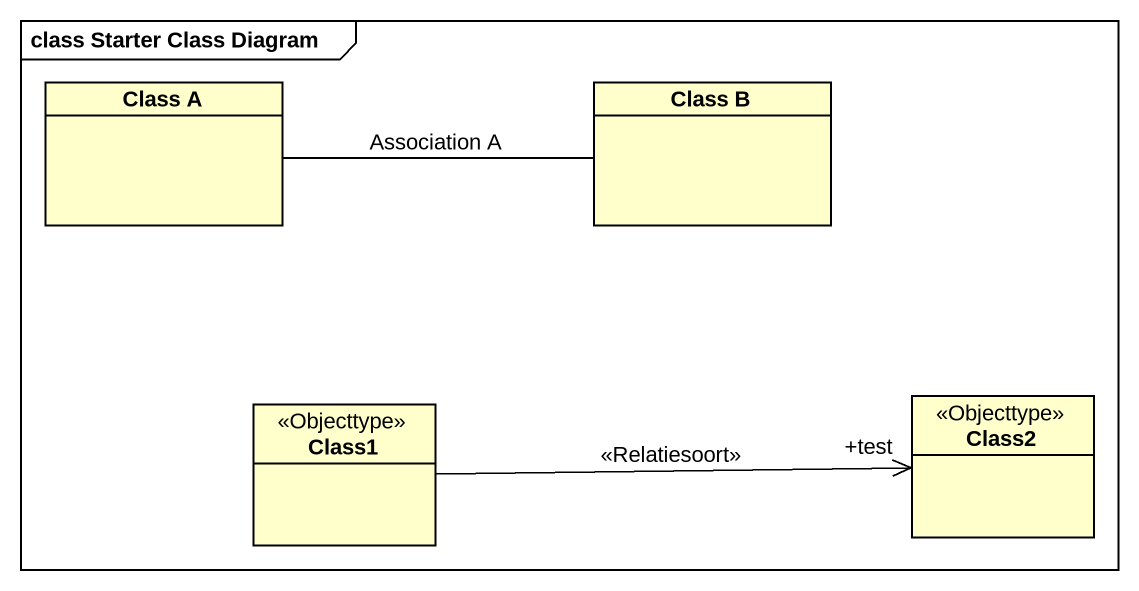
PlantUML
@startuml
mainframe class Starter Class Diagram
hide circle
hide empty members
class "Class A" as Class_A
class "Class B" as Class_B
class Class1 <<Objecttype>>
class Class2 <<Objecttype>>
Class_A -right- Class_B : Association A
Class1 -right-> "+test" Class2 : <<Relatiesoort>>
@enduml
